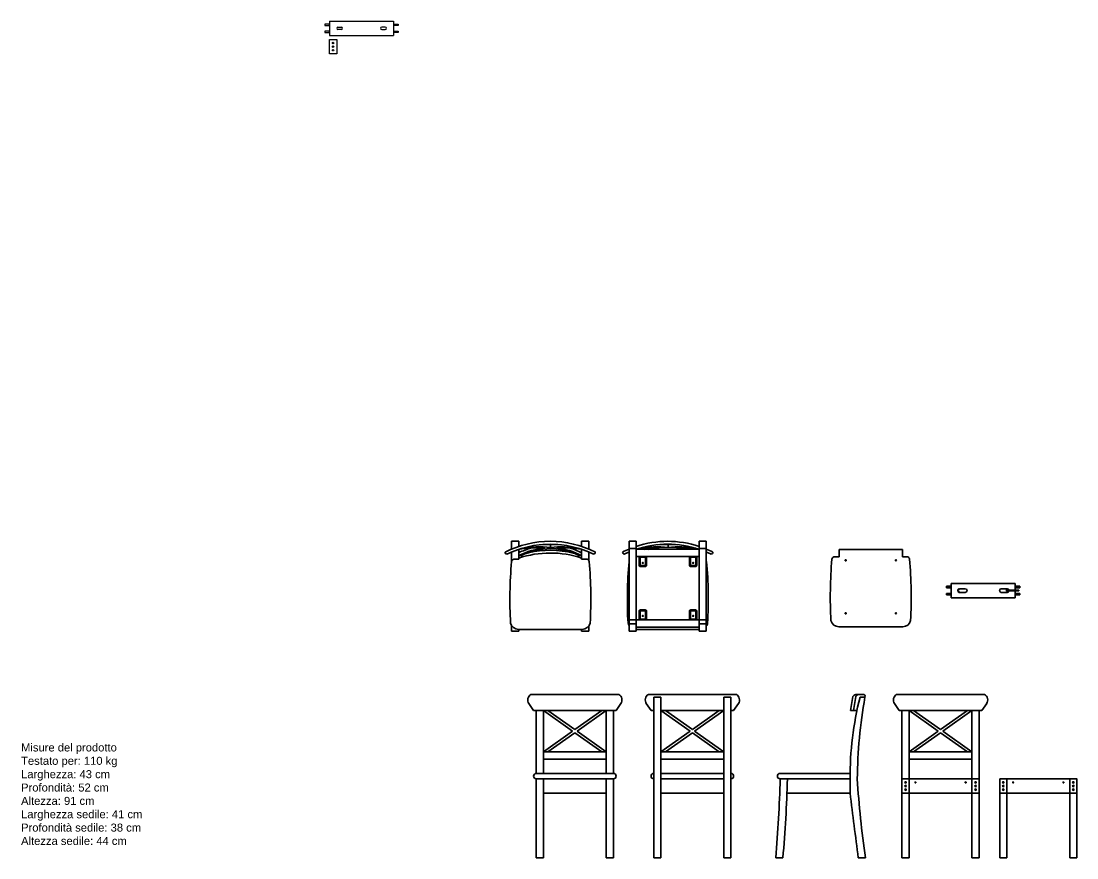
# Model space of a CAD drawing. Header units: millimetres. Extents: x 10348 to 35283, y 6687 to 13230.
# Drawn here: x 22820 to 28699, y 8571 to 13230 of the extents above; entities that cross this region are included whole.
import ezdxf

# ---------------------------------------------------------------- set-up
doc = ezdxf.new("R2010")
doc.units = ezdxf.units.MM
doc.layers.add('IF-FURN', color=7, linetype='Continuous', lineweight=35)
doc.styles.get("Standard").update_dxf_attribs({"font": 'arial.ttf'})

msp = doc.modelspace()

# ---------------------------------------------------------------- hatches: boundary and pattern name
at = {"true_color": 0x000000}
h = msp.add_hatch(color=18, dxfattribs=at)
h.dxf.hatch_style = 1
h.paths.add_polyline_path([(24553, 13087.5, 1), (24561, 13087.5, 1)])

# ---------------------------------------------------------------- linework, layer by layer
for p, q in [((24537, 13229.5), (24894.2, 13229.5)), ((24537, 13229.5), (24537, 13149.5)), ((24894.2, 13229.5), (24894.2, 13149.5)), ((24537, 13213.5), (24511.7, 13213.5)), ((24511.7, 13213.5), (24511.7, 13205.5)), ((24511.7, 13205.5), (24537, 13205.5)), ((24537, 13173.5), (24511.7, 13173.5)), ((24511.7, 13173.5), (24511.7, 13165.5)), ((24537, 13209.5), (24537, 13213.5)), ((24537, 13169.5), (24537, 13173.5)), ((24583.3, 13195.8), (24603.3, 13195.8)), ((24603.3, 13183.2), (24583.3, 13183.2)), ((24847.9, 13195.8), (24827.9, 13195.8)), ((24827.9, 13183.2), (24847.9, 13183.2)), ((24894.2, 13213.5), (24919.6, 13213.5)), ((24919.6, 13205.5), (24894.2, 13205.5)), ((24894.2, 13173.5), (24919.6, 13173.5)), ((24919.6, 13213.5), (24919.6, 13205.5)), ((24919.6, 13173.5), (24919.6, 13165.5)), ((24511.7, 13165.5), (24537, 13165.5)), ((24537, 13149.5), (24894.2, 13149.5)), ((24537, 13127.5), (24577, 13127.5)), ((24537, 13047.5), (24537, 13127.5)), ((24577, 13127.5), (24577, 13047.5)), ((24919.6, 13165.5), (24894.2, 13165.5)), ((24577, 13047.5), (24537, 13047.5))]:
    msp.add_line(p, q)
for centre in [(24557, 13107.5), (24557, 13087.5), (24557, 13067.5)]:
    msp.add_circle(centre, 4)
for centre, start, end in [((24583.3, 13189.5), 90, 270), ((24603.3, 13189.5), 270, 90), ((24827.9, 13189.5), 90, 270), ((24847.9, 13189.5), 270, 90)]:
    msp.add_arc(centre, 6.28, start, end)
at = {"layer": 'IF-FURN'}
for p, q in [((25590.9, 10333.6), (25550.9, 10333.6)), ((25550.9, 10333.6), (25550.9, 10290)), ((25590.9, 10333.6), (25590.9, 10305.1)), ((25590.9, 10288.8), (25605.2, 10293.3)), ((25768.5, 10299.5), (25768.5, 10314.5)), ((25940.9, 10289.1), (25927.5, 10293.3)), ((25940.9, 10333.6), (25980.9, 10333.6)), ((25940.9, 10333.6), (25940.9, 10305.4)), ((25940.9, 10289.1), (25940.9, 10273.4)), ((25980.9, 10333.6), (25980.9, 10290.3)), ((26245.2, 10333.6), (26205.2, 10333.6)), ((26205.2, 10333.6), (26205.2, 10290)), ((26205.2, 10333.6), (26205.2, 10293.6)), ((26205.2, 10293.6), (26245.2, 10293.6)), ((26205.2, 10290), (26205.2, 10273.7)), ((26245.2, 10333.6), (26245.2, 10305.1)), ((26245.2, 10333.6), (26245.2, 10248.2)), ((26245.2, 10305.1), (26245.2, 10288.8)), ((26245.2, 10288.8), (26259.4, 10293.3)), ((26245.2, 10288.2), (26595.2, 10289.1)), ((26422.7, 10299.5), (26422.7, 10314.5)), ((26595.2, 10289.1), (26581.7, 10293.3)), ((26595.2, 10333.6), (26635.2, 10333.6)), ((26595.2, 10333.6), (26595.2, 10305.4)), ((26595.2, 10305.4), (26595.2, 10289.1)), ((26635.2, 10293.6), (26595.2, 10293.6)), ((26595.2, 10289.1), (26595.2, 10273.4)), ((26635.2, 10333.6), (26635.2, 10290.3)), ((26635.2, 10333.6), (26635.2, 10293.6)), ((26635.2, 10290.3), (26635.2, 10274)), ((25550.9, 10273.7), (25550.9, 10221.7)), ((25560.9, 10233.4), (25590.9, 10233.4)), ((25590.9, 10288.8), (25590.9, 10273.4)), ((25590.9, 10233.4), (25590.9, 10273.4)), ((25590.9, 10255.3), (25590.9, 10270.3)), ((25590.9, 10255.3), (25605.9, 10255.3)), ((25940.9, 10254.9), (25925.9, 10254.9)), ((25940.9, 10273.4), (25940.9, 10233.4)), ((25972.9, 10233.4), (25940.9, 10233.4)), ((25980.9, 10274), (25980.9, 10226.6)), ((26205.2, 10273.7), (26205.2, 10221.7)), ((26205.2, 10248.2), (26205.2, 10208.2)), ((26245.2, 10288.8), (26245.2, 10273.4)), ((26245.2, 10248.2), (26245.2, 10288.2)), ((26245.2, 10255.3), (26245.2, 10270.3)), ((26245.2, 10248.2), (26595.2, 10248.2)), ((26245.2, 10208.2), (26245.2, 10248.2)), ((26245.2, 10248.2), (26282, 10248.2)), ((26267, 10248.2), (26262, 10248.2)), ((26262, 10248.2), (26262, 10198.2)), ((26262, 10248.2), (26262, 10246.2)), ((26262, 10246.2), (26267, 10246.2)), ((26282, 10248.2), (26267, 10248.2)), ((26267, 10246.2), (26267, 10203.2)), ((26267, 10246.2), (26267, 10245.2)), ((26267, 10245.2), (26297, 10245.2)), ((26282, 10248.2), (26297, 10248.2)), ((26297, 10248.2), (26302, 10248.2)), ((26297, 10246.2), (26297, 10203.2)), ((26297, 10245.2), (26297, 10246.2)), ((26297, 10246.2), (26302, 10246.2)), ((26302, 10248.2), (26302, 10198.2)), ((26542, 10248.2), (26542, 10198.2)), ((26542, 10248.2), (26542, 10246.2)), ((26542, 10246.2), (26547, 10246.2)), ((26547, 10246.2), (26547, 10203.2)), ((26547, 10246.2), (26547, 10245.2)), ((26547, 10245.2), (26577, 10245.2)), ((26577, 10246.2), (26577, 10203.2)), ((26577, 10245.2), (26577, 10246.2)), ((26577, 10246.2), (26582, 10246.2)), ((26582, 10248.2), (26582, 10198.2)), ((26595.2, 10273.4), (26595.2, 10248.2)), ((26595.2, 10208.2), (26595.2, 10248.2)), ((26635.2, 10274), (26635.2, 10226.6)), ((27345.3, 10247.6), (27375.3, 10247.6)), ((27375.3, 10247.6), (27345.3, 10247.6)), ((27375.3, 10247.6), (27375.3, 10287.6)), ((27375.3, 10287.6), (27727.3, 10287.6)), ((27727.3, 10247.6), (27727.3, 10287.6)), ((27757.3, 10247.6), (27727.3, 10247.6)), ((27727.3, 10247.6), (27757.3, 10247.6)), ((26205.2, 10221.7), (26205.2, 9896.2)), ((26245.2, 9896.2), (26245.2, 10208.2)), ((26282, 10193.2), (26267, 10193.2)), ((26282, 10198.2), (26272, 10198.2)), ((26282, 10198.2), (26292, 10198.2)), ((26282, 10193.2), (26297, 10193.2)), ((26562, 10193.2), (26547, 10193.2)), ((26562, 10198.2), (26552, 10198.2)), ((26562, 10198.2), (26572, 10198.2)), ((26562, 10193.2), (26577, 10193.2)), ((26595.2, 10208.2), (26595.2, 9896.2)), ((26635.2, 10226.6), (26635.2, 9896.2)), ((27999.1, 10083.3), (27973.8, 10083.3)), ((27973.8, 10083.3), (27973.8, 10075.3)), ((27973.8, 10075.3), (27999.1, 10075.3)), ((27999.1, 10099.3), (28356.3, 10099.3)), ((27999.1, 10099.3), (27999.1, 10019.3)), ((27999.1, 10079.3), (27999.1, 10083.3)), ((28039.5, 10061.3), (28037.1, 10061.3)), ((28037.1, 10057.3), (28039.5, 10057.3)), ((28039.5, 10065.3), (28039.5, 10061.3)), ((28039.5, 10057.3), (28039.5, 10053.3)), ((28045.4, 10067.3), (28044.5, 10069.2)), ((28045.4, 10069.3), (28077.3, 10069.3)), ((28310, 10069.3), (28278.2, 10069.3)), ((28311.2, 10063.3), (28307.2, 10063.3)), ((28307.2, 10063.3), (28307.2, 10055.3)), ((28311.2, 10063.3), (28307.2, 10063.3)), ((28307.2, 10063.3), (28307.2, 10055.3)), ((28307.2, 10055.3), (28311.2, 10055.3)), ((28307.2, 10055.3), (28311.2, 10055.3)), ((28310, 10067.3), (28311, 10069.2)), ((28311.2, 10063.3), (28311.2, 10055.3)), ((28311.2, 10063.3), (28311.2, 10061.3)), ((28311.2, 10063.3), (28311.2, 10055.3)), ((28311.2, 10063.3), (28311.2, 10061.3)), ((28311.2, 10061.3), (28356.3, 10061.3)), ((28311.2, 10061.3), (28356.9, 10061.3)), ((28311.2, 10055.3), (28311.2, 10057.3)), ((28311.2, 10057.3), (28356.3, 10057.3)), ((28311.2, 10055.3), (28311.2, 10057.3)), ((28311.2, 10057.3), (28356.3, 10057.3)), ((28315.9, 10065.3), (28315.9, 10061.3)), ((28315.9, 10061.3), (28318.3, 10061.3)), ((28318.3, 10057.3), (28315.9, 10057.3)), ((28315.9, 10057.3), (28315.9, 10053.3)), ((28356.3, 10061.3), (28356.3, 10099.3)), ((28356.3, 10083.3), (28381.7, 10083.3)), ((28381.7, 10075.3), (28356.3, 10075.3)), ((28356.3, 10019.3), (28356.3, 10057.3)), ((28356.3, 10057.3), (28376.3, 10057.3)), ((28356.9, 10061.3), (28376.3, 10061.3)), ((28376.3, 10057.8), (28376.3, 10061.3)), ((28376.3, 10057.3), (28376.3, 10057.8)), ((28381.7, 10083.3), (28381.7, 10075.3)), ((27999.1, 10043.3), (27973.8, 10043.3)), ((27973.8, 10043.3), (27973.8, 10035.3)), ((27973.8, 10035.3), (27999.1, 10035.3)), ((27999.1, 10039.3), (27999.1, 10043.3)), ((27999.1, 10019.3), (28356.3, 10019.3)), ((28045.4, 10051.3), (28044.5, 10049.3)), ((28077.3, 10049.3), (28045.4, 10049.3)), ((28278.2, 10049.3), (28310, 10049.3)), ((28310, 10051.3), (28311, 10049.3)), ((28356.3, 10043.3), (28381.7, 10043.3)), ((28381.7, 10035.3), (28356.3, 10035.3)), ((28381.7, 10043.3), (28381.7, 10035.3)), ((26262, 9896.2), (26262, 9946.2)), ((26282, 9951.2), (26267, 9951.2)), ((26267, 9898.2), (26267, 9941.2)), ((26282, 9946.2), (26272, 9946.2)), ((26282, 9951.2), (26297, 9951.2)), ((26282, 9946.2), (26292, 9946.2)), ((26297, 9898.2), (26297, 9941.2)), ((26302, 9896.2), (26302, 9946.2)), ((26542, 9896.2), (26542, 9946.2)), ((26562, 9951.2), (26547, 9951.2)), ((26547, 9898.2), (26547, 9941.2)), ((26562, 9946.2), (26552, 9946.2)), ((26562, 9951.2), (26577, 9951.2)), ((26562, 9946.2), (26572, 9946.2)), ((26577, 9898.2), (26577, 9941.2)), ((26582, 9896.2), (26582, 9946.2)), ((26205.2, 9896.2), (26205.2, 9864.8)), ((26205.2, 9896.2), (26245.2, 9896.2)), ((26245.2, 9896.2), (26245.2, 9843.4)), ((26245.2, 9896.2), (26245.2, 9856.2)), ((26595.2, 9896.2), (26245.2, 9896.2)), ((26262, 9896.2), (26262, 9898.2)), ((26262, 9898.2), (26267, 9898.2)), ((26267, 9898.2), (26267, 9899.2)), ((26267, 9899.2), (26297, 9899.2)), ((26297, 9899.2), (26297, 9898.2)), ((26297, 9898.2), (26302, 9898.2)), ((26302, 9898.2), (26302, 9896.2)), ((26542, 9896.2), (26542, 9898.2)), ((26542, 9898.2), (26547, 9898.2)), ((26547, 9898.2), (26547, 9899.2)), ((26547, 9899.2), (26577, 9899.2)), ((26577, 9899.2), (26577, 9898.2)), ((26577, 9898.2), (26582, 9898.2)), ((26635.2, 9896.2), (26595.2, 9896.2)), ((26595.2, 9896.2), (26595.2, 9843.4)), ((26595.2, 9856.2), (26595.2, 9896.2)), ((26635.2, 9833.6), (26635.2, 9896.2)), ((25550.9, 9833.6), (25550.9, 9864.8)), ((25590.9, 9833.6), (25550.9, 9833.6)), ((25588.9, 9843.4), (25944.9, 9843.4)), ((25590.9, 9843.4), (25590.9, 9833.6)), ((25940.9, 9833.6), (25940.9, 9843.4)), ((25940.9, 9833.6), (25980.9, 9833.6)), ((25980.9, 9833.6), (25980.9, 9861.9)), ((26205.2, 9833.6), (26205.2, 9873.6)), ((26205.2, 9873.6), (26245.2, 9873.6)), ((26205.2, 9833.6), (26205.2, 9864.8)), ((26245.2, 9833.6), (26205.2, 9833.6)), ((26245.2, 9856.2), (26595.2, 9856.2)), ((26245.2, 9843.4), (26595.2, 9843.4)), ((26245.2, 9843.4), (26245.2, 9833.6)), ((26595.2, 9833.6), (26595.2, 9873.6)), ((26595.2, 9873.6), (26635.2, 9873.6)), ((26595.2, 9833.6), (26595.2, 9843.4)), ((26595.2, 9833.6), (26635.2, 9833.6)), ((26635.2, 9833.6), (26635.2, 9861.9)), ((27373.3, 9857.6), (27729.3, 9857.6)), ((25673.5, 9481.2), (25658.5, 9481.2)), ((26118.5, 9481.2), (25673.5, 9481.2)), ((26118.5, 9481.2), (26133.5, 9481.2)), ((26133.5, 9481.2), (26148.5, 9481.2)), ((26327.7, 9481.2), (26312.7, 9481.2)), ((26772.7, 9481.2), (26327.7, 9481.2)), ((26772.7, 9481.2), (26787.7, 9481.2)), ((26787.7, 9481.2), (26802.7, 9481.2)), ((27439.2, 9391.2), (27452.2, 9469.3)), ((27454.2, 9391.2), (27467.2, 9469.3)), ((27512, 9480.1), (27474.2, 9481.2)), ((27518.8, 9465.2), (27520.2, 9472.7)), ((27710, 9481.2), (27695, 9481.2)), ((28155, 9481.2), (27710, 9481.2)), ((28155, 9481.2), (28170, 9481.2)), ((28170, 9481.2), (28185, 9481.2)), ((25646.8, 9430.3), (25673.5, 9391.2)), ((26160.3, 9430.3), (26133.5, 9391.2)), ((26301, 9430.3), (26327.7, 9391.2)), ((26342.7, 9391.2), (26342.7, 9465.2)), ((26342.7, 9465.2), (26382.7, 9465.2)), ((26382.7, 9465.2), (26382.7, 9391.2)), ((26732.7, 9391.2), (26732.7, 9465.2)), ((26732.7, 9465.2), (26772.7, 9465.2)), ((26772.7, 9465.2), (26772.7, 9391.2)), ((26814.5, 9430.3), (26787.7, 9391.2)), ((27504.1, 9465.2), (27491.5, 9465.2)), ((27518.8, 9465.2), (27504.1, 9465.2)), ((27683.2, 9430.3), (27710, 9391.2)), ((28196.7, 9430.3), (28170, 9391.2)), ((25673.5, 9391.2), (26133.5, 9391.2)), ((25688.5, 9341.2), (25688.5, 9391.2)), ((25688.5, 9391.2), (26118.5, 9391.2)), ((25728.5, 9041.2), (25728.5, 9391.2)), ((25891, 9276.2), (25728.5, 9391.2)), ((25728.5, 9391.2), (25753.5, 9391.2)), ((25753.5, 9391.2), (25903.5, 9285)), ((26053.5, 9391.2), (25903.5, 9285)), ((25916, 9276.2), (26078.5, 9391.2)), ((26078.5, 9391.2), (26053.5, 9391.2)), ((26078.5, 9041.2), (26078.5, 9391.2)), ((26118.5, 9391.2), (26118.5, 9041.2)), ((26327.7, 9391.2), (26342.7, 9391.2)), ((26342.7, 9341.2), (26342.7, 9391.2)), ((26382.7, 9391.2), (26732.7, 9391.2)), ((26382.7, 9041.2), (26382.7, 9391.2)), ((26545.2, 9276.2), (26382.7, 9391.2)), ((26382.7, 9391.2), (26407.7, 9391.2)), ((26407.7, 9391.2), (26557.7, 9285)), ((26707.7, 9391.2), (26557.7, 9285)), ((26570.2, 9276.2), (26732.7, 9391.2)), ((26732.7, 9391.2), (26707.7, 9391.2)), ((26732.7, 9041.2), (26732.7, 9391.2)), ((26772.7, 9391.2), (26772.7, 9041.2)), ((26787.7, 9391.2), (26772.7, 9391.2)), ((27439.2, 9391.2), (27474.3, 9391.2)), ((27474.3, 9391.2), (27439.2, 9391.2)), ((27439.2, 9391.2), (27459.2, 9391.2)), ((27454.2, 9391.2), (27474.3, 9391.2)), ((27474.3, 9391.2), (27460.7, 9391.2)), ((27710, 9391.2), (28170, 9391.2)), ((27725, 9341.2), (27725, 9391.2)), ((27725, 9391.2), (28155, 9391.2)), ((27765, 9041.2), (27765, 9391.2)), ((27927.5, 9276.2), (27765, 9391.2)), ((27765, 9391.2), (27790, 9391.2)), ((27790, 9391.2), (27940, 9285)), ((28090, 9391.2), (27940, 9285)), ((27952.5, 9276.2), (28115, 9391.2)), ((28115, 9391.2), (28090, 9391.2)), ((28115, 9011.2), (28115, 9391.2)), ((28155, 9391.2), (28155, 9011.2)), ((25688.5, 9041.2), (25688.5, 9341.2)), ((26342.7, 9041.2), (26342.7, 9341.2)), ((27725, 9011.2), (27725, 9341.2)), ((25891, 9276.2), (25728.5, 9161.2)), ((25753.5, 9161.2), (25903.5, 9267.3)), ((26053.5, 9161.2), (25903.5, 9267.3)), ((25916, 9276.2), (26078.5, 9161.2)), ((26545.2, 9276.2), (26382.7, 9161.2)), ((26407.7, 9161.2), (26557.7, 9267.3)), ((26707.7, 9161.2), (26557.7, 9267.3)), ((26570.2, 9276.2), (26732.7, 9161.2)), ((27927.5, 9276.2), (27765, 9161.2)), ((27790, 9161.2), (27940, 9267.3)), ((28090, 9161.2), (27940, 9267.3)), ((27952.5, 9276.2), (28115, 9161.2)), ((25728.5, 9121.2), (25728.5, 9161.2)), ((25728.5, 9161.2), (26078.5, 9161.2)), ((25728.5, 9161.2), (25753.5, 9161.2)), ((25728.5, 9041.2), (25728.5, 9121.2)), ((25728.5, 9121.2), (26078.5, 9121.2)), ((26078.5, 9161.2), (26053.5, 9161.2)), ((26382.7, 9121.2), (26382.7, 9161.2)), ((26382.7, 9161.2), (26732.7, 9161.2)), ((26382.7, 9161.2), (26407.7, 9161.2)), ((26382.7, 9041.2), (26382.7, 9121.2)), ((26382.7, 9121.2), (26732.7, 9121.2)), ((26732.7, 9161.2), (26707.7, 9161.2)), ((27765, 9121.2), (27765, 9161.2)), ((27765, 9161.2), (28115, 9161.2)), ((27765, 9161.2), (27790, 9161.2)), ((27765, 9011.2), (27765, 9121.2)), ((27765, 9121.2), (28115, 9121.2)), ((28115, 9161.2), (28090, 9161.2)), ((25688.5, 9041.2), (26118.5, 9041.2)), ((25688.5, 9041.2), (25728.5, 9041.2)), ((25688.5, 8571.2), (25688.5, 9011.2)), ((25688.5, 9011.2), (26118.5, 9011.2)), ((25728.5, 8571.2), (25728.5, 9011.2)), ((25728.5, 9011.2), (25728.5, 8931.2)), ((26118.5, 9041.2), (26078.5, 9041.2)), ((26078.5, 8571.2), (26078.5, 9011.2)), ((26118.5, 9011.2), (26118.5, 8571.2)), ((26342.7, 9041.2), (26342.7, 9011.2)), ((26342.7, 8571.2), (26342.7, 9011.2)), ((26382.7, 9041.2), (26732.7, 9041.2)), ((26382.7, 9041.2), (26382.7, 9011.2)), ((26382.7, 9011.2), (26732.7, 9011.2)), ((26382.7, 8571.2), (26382.7, 9011.2)), ((26382.7, 9011.2), (26382.7, 8931.2)), ((26732.7, 9041.2), (26732.7, 9011.2)), ((26732.7, 8571.2), (26732.7, 9011.2)), ((26772.7, 9041.2), (26772.7, 9011.2)), ((26772.7, 9011.2), (26772.7, 8571.2)), ((27046.6, 9041.2), (27436.6, 9041.2)), ((27046.7, 9011.2), (27436.3, 9011.2)), ((27436.3, 9011.2), (27436.3, 8931.2)), ((27725, 8571.2), (27725, 9011.2)), ((27725, 9011.2), (27745, 9011.2)), ((27765, 8571.2), (27765, 9011.2)), ((27765, 9011.2), (27765, 8931.2)), ((28115, 8571.2), (28115, 9011.2)), ((28269.1, 8571.2), (28269.1, 9011.2)), ((28309.1, 8571.2), (28309.1, 9011.2)), ((28309.1, 9011.2), (28309.1, 8931.2)), ((28659.1, 8571.2), (28659.1, 9011.2)), ((25728.5, 8931.2), (26078.5, 8931.2)), ((26382.7, 8931.2), (26732.7, 8931.2)), ((27084.4, 8931.2), (27436.3, 8931.2)), ((27765, 8931.2), (27725, 8931.2)), ((27765, 8931.2), (28115, 8931.2)), ((28115, 8931.2), (28155, 8931.2)), ((28115, 8931.2), (28135, 8931.2)), ((28309.1, 8931.2), (28269.1, 8931.2)), ((28309.1, 8931.2), (28659.1, 8931.2)), ((28659.1, 8931.2), (28699.1, 8931.2)), ((28659.1, 8931.2), (28679.1, 8931.2)), ((25688.5, 8571.2), (25728.5, 8571.2)), ((26118.5, 8571.2), (26078.5, 8571.2)), ((26342.7, 8571.2), (26382.7, 8571.2)), ((26772.7, 8571.2), (26732.7, 8571.2)), ((27021.7, 8571.2), (27061.7, 8571.2)), ((27521.7, 8571.2), (27481.3, 8571.2)), ((27725, 8571.2), (27765, 8571.2)), ((28155, 8571.2), (28115, 8571.2)), ((28269.1, 8571.2), (28309.1, 8571.2)), ((28699.1, 8571.2), (28659.1, 8571.2))]:
    msp.add_line(p, q, dxfattribs=at)
for points in [[(27725, 9011.2), (28155, 9011.2), (28155, 8571.2)], [(28269.1, 9011.2), (28699.1, 9011.2), (28699.1, 8571.2)]]:
    msp.add_lwpolyline(points, dxfattribs=at)
for centre, radius in [((27411.3, 10227.6), 3), ((27691.3, 10227.6), 3), ((26282, 10213.4), 3), ((26562, 10213.4), 3), ((26282, 9918.4), 3), ((26562, 9918.4), 3), ((27411.3, 9932.6), 3), ((27691.3, 9932.6), 3), ((27745, 8991.2), 4), ((27745, 8971.2), 4), ((27745, 8951.2), 4), ((27800, 8991.2), 3), ((28080, 8991.2), 3), ((28135, 8991.2), 4), ((28135, 8971.2), 4), ((28135, 8951.2), 4), ((28289.1, 8991.2), 4), ((28289.1, 8971.2), 4), ((28289.1, 8951.2), 4), ((28344.1, 8991.2), 3), ((28624.1, 8991.2), 3), ((28679.1, 8991.2), 4), ((28679.1, 8971.2), 4), ((28679.1, 8951.2), 4)]:
    msp.add_circle(centre, radius, dxfattribs=at)
for centre, radius, start, end in [((25766.4, 9779.9), 553.7, 63.03361, 116.96639), ((25766.4, 9763.6), 553.7, 64.14113, 115.85887), ((25699.4, 9613.9), 683.5, 86.94338, 99.12949), ((25798.4, 9800.7), 499.7, 97.08759, 114.53054), ((25798.4, 9815.7), 499.7, 105.80906, 114.53054), ((25709.5, 9697.9), 604.5, 84.39632, 99.93314), ((25799.8, 9804.9), 490.3, 93.66008, 113.28848), ((25739.6, 9856.8), 458.6, 86.39152, 93.60848), ((25795.2, 9924.8), 390.6, 86.07705, 93.92295), ((25827.5, 9697.9), 604.5, 80.99975, 95.60368), ((25747.8, 9877), 417.7, 64.75085, 87.15343), ((25837.6, 9662.6), 634.9, 80.63238, 93.2903), ((25757.7, 9895.2), 403.6, 63.0057, 83.80949), ((25757.8, 9910.2), 403.6, 63.0057, 73.09995), ((26420.6, 9779.9), 553.7, 112.89642, 116.96639), ((26420.6, 9779.9), 553.7, 71.62027, 108.47086), ((26420.6, 9763.7), 553.6, 71.6166, 108.46992), ((26353.6, 9613.9), 683.5, 88.41624, 99.12949), ((26363.7, 9697.9), 604.5, 84.39632, 99.93314), ((26507.5, 9640.4), 683.3, 106.23089, 108.52661), ((26420.6, 9745.6), 553.7, 78.88504, 101.38799), ((26393.9, 9856.8), 458.6, 86.39152, 93.60848), ((26449.4, 9924.8), 390.6, 86.07705, 93.92295), ((26481.7, 9697.9), 604.5, 80.99975, 95.60368), ((26491.8, 9662.6), 634.9, 80.63238, 92.02477), ((26412.1, 9910.2), 403.6, 69.77391, 73.09995), ((26420.6, 9779.9), 553.7, 63.03361, 67.1974), ((25525.6, 10272.2), 10.4, 173.25328, 265.95581), ((25567.2, 10218), 16.7, 112.05177, 172.13079), ((25766.3, 9714.7), 553.7, 71.61865, 108.46561), ((25765.4, 9729.7), 553.7, 76.53772, 102.52316), ((25966.7, 10218), 16.7, 7.86921, 67.94823), ((26007.1, 10272.2), 10.4, 274.04419, 6.74672), ((26179.8, 10272.2), 10.4, 173.25328, 265.95581), ((26425.9, 9750), 568.6, 112.84024, 115.81893), ((26414.5, 9750), 568.6, 64.18107, 67.15976), ((26661.4, 10272.2), 10.4, 274.04419, 6.74672), ((29727.4, 10025.2), 2401.5, 175.00297, 183.17648), ((27351.6, 10232.1), 16.7, 112.05177, 172.13079), ((27751, 10232.1), 16.7, 7.86921, 67.94823), ((25375.1, 10025.2), 2401.5, 356.82352, 4.99703), ((27943.1, 10011.1), 2401.5, 175.00297, 183.17648), ((23590.8, 10011.1), 2401.5, 356.82352, 4.99703), ((28597.3, 10011.1), 2401.5, 175.00297, 183.17648), ((26266.7, 10198), 4.75, 176.91807, 273.04661), ((26271.7, 10203), 4.75, 176.91807, 273.04661), ((26292.2, 10203), 4.75, 266.95339, 3.08193), ((26297.2, 10198), 4.75, 266.95339, 3.08193), ((26546.7, 10198), 4.75, 176.91807, 273.04661), ((26551.7, 10203), 4.75, 176.91807, 273.04661), ((26572.2, 10203), 4.75, 266.95339, 3.08193), ((26577.2, 10198), 4.75, 266.95339, 3.08193), ((24245, 10011.1), 2401.5, 356.82352, 4.99703), ((28045.4, 10059.3), 10, 90, 270), ((28045.4, 10059.3), 10, 95.42254, 264.57746), ((28044.9, 10059.3), 8.02, 86.08801, 273.91199), ((28077.3, 10059.3), 10, 270, 90), ((28278.2, 10059.3), 10, 90, 270), ((28310, 10059.3), 10, 270, 90), ((28310.6, 10059.3), 8.02, 266.08801, 93.91199), ((28310, 10059.3), 10, 275.42254, 84.57746), ((26266.7, 9946.5), 4.75, 86.95339, 183.08193), ((26271.7, 9941.5), 4.75, 86.95339, 183.08193), ((26292.2, 9941.5), 4.75, 356.91807, 93.04661), ((26297.2, 9946.5), 4.75, 356.91807, 93.04661), ((26546.7, 9946.5), 4.75, 86.95339, 183.08193), ((26551.7, 9941.5), 4.75, 86.95339, 183.08193), ((26572.2, 9941.5), 4.75, 356.91807, 93.04661), ((26577.2, 9946.5), 4.75, 356.91807, 93.04661), ((25589.8, 9889.4), 46, 194.40837, 268.91547), ((25944.1, 9889.4), 46, 271.08453, 345.59163), ((26237.3, 9886.5), 38.8, 192.72592, 214.04933), ((26611.8, 9882.9), 31.4, 317.92846, 350.90602), ((27374.2, 9903.6), 46, 194.40837, 268.91547), ((27728.4, 9903.6), 46, 271.08453, 345.59163), ((25678.1, 9449.9), 36.9, 121.96203, 212.0549), ((26129, 9449.9), 36.9, 327.9451, 58.03797), ((26332.3, 9449.9), 36.9, 121.96203, 212.0549), ((26783.2, 9449.9), 36.9, 327.9451, 58.03797), ((27474.4, 9454.5), 26.7, 90.49616, 146.22626), ((27488.2, 9455.8), 25, 87.72192, 147.23126), ((27511.2, 9471), 9.11, 10.39986, 84.96765), ((27714.5, 9449.9), 36.9, 121.96203, 212.0549), ((28165.4, 9449.9), 36.9, 327.9451, 58.03797), ((29202.7, 9026.7), 1766.4, 165.62688, 180.50268), ((30233.7, 8981.8), 2757.5, 169.90476, 179.38986), ((25688.5, 9026.2), 15, 90, 270), ((26118.5, 9026.2), 15, 270, 90), ((26342.7, 9026.2), 15, 90, 270), ((26772.7, 9026.2), 15, 270, 90), ((20060.4, 9187.4), 6988.6, 354.94119, 358.55492), ((27046.6, 9026.2), 15, 90, 270), ((20100.5, 9187.4), 6988.6, 354.94119, 358.55492), ((32630.8, 9321.1), 5163.8, 183.44092, 188.35046), ((-1265503.4, -152869.1), 1303024.3, 7.1170399, 7.1329928)]:
    msp.add_arc(centre, radius, start, end, dxfattribs=at)

# ---------------------------------------------------------------- texts
at = {"insert": (22819.6, 9282.5), "char_height": 44.591, "attachment_point": 1}
msp.add_mtext_dynamic_manual_height_columns(' \\PMisure del prodotto\\PTestato per: 110 kg\\PLarghezza: 43 cm\\PProfondità: 52 cm\\PAltezza: 91 cm\\PLarghezza sedile: 41 cm\\PProfondità sedile: 38 cm\\PAltezza sedile: 44 cm', width=3050.738, gutter_width=12.5, heights=[1048.5], dxfattribs=at)

doc.saveas('drawing.dxf')
